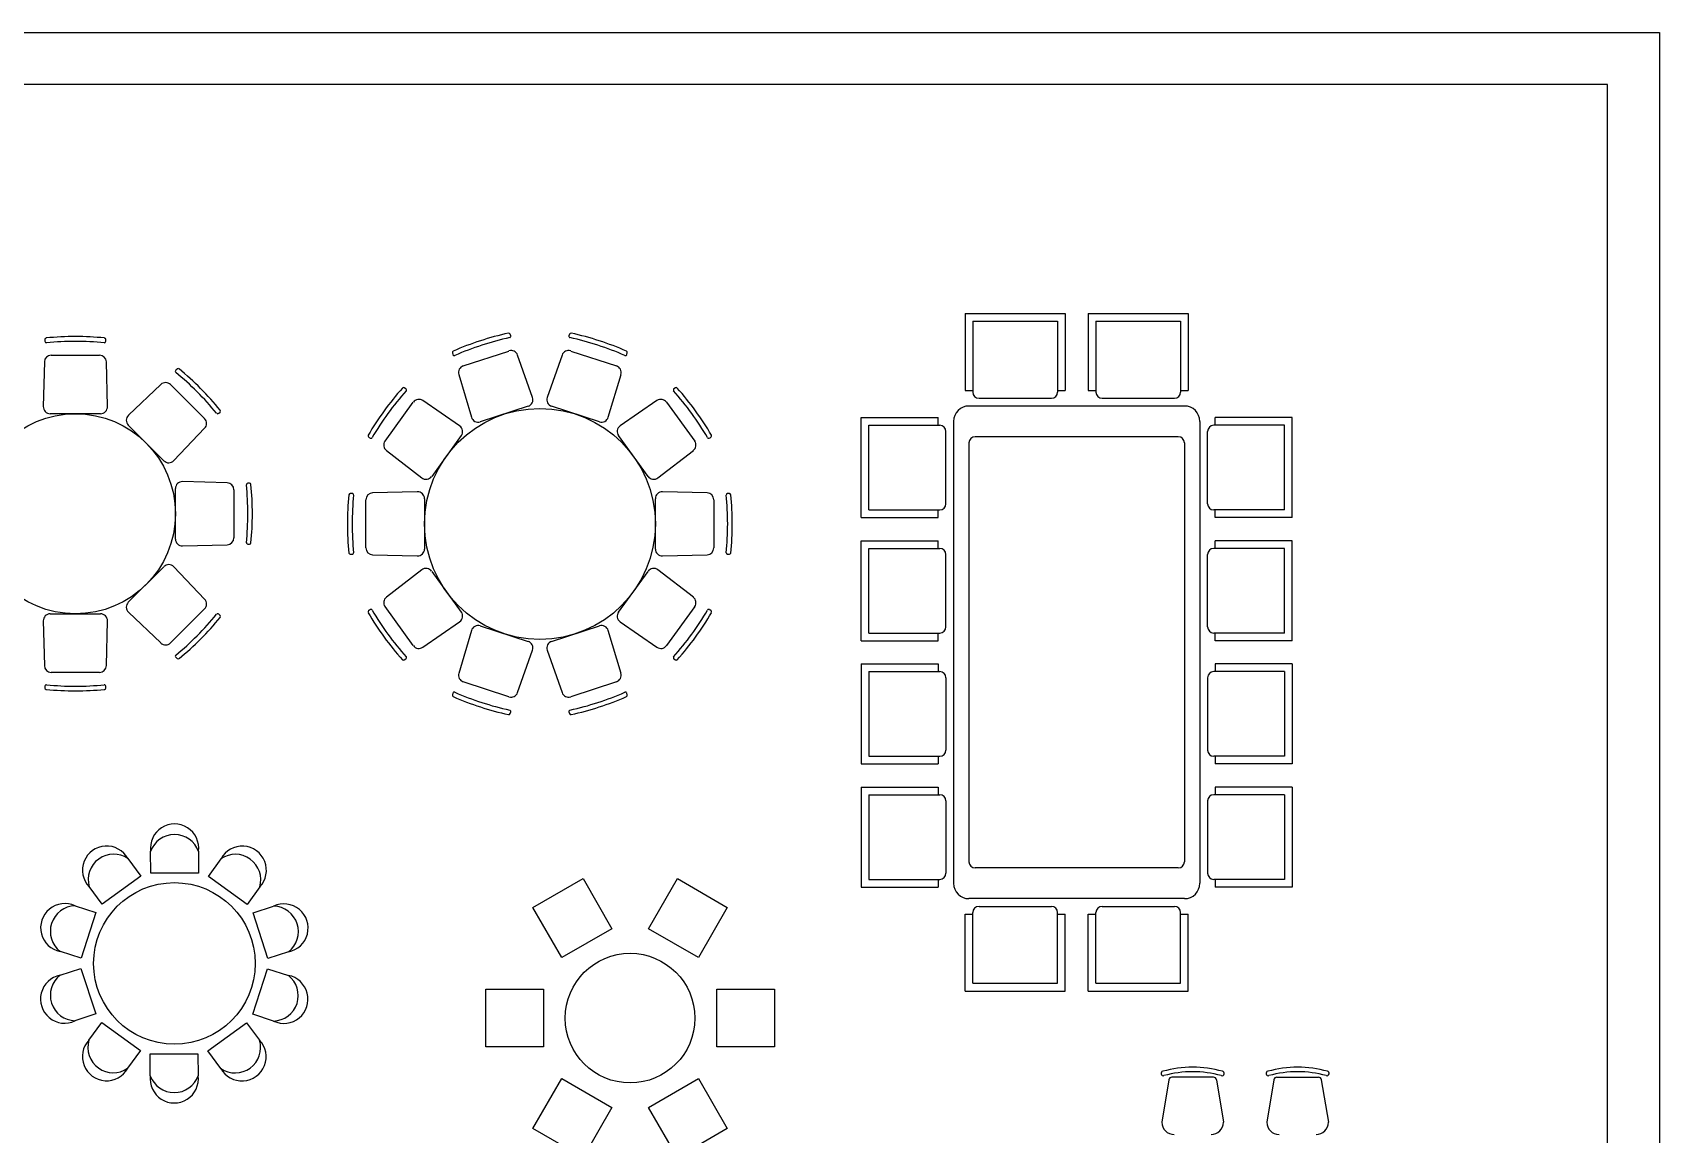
# Model space of a CAD drawing. Header units: inches. Extents: x 10.6 to 53.1, y 11.1 to 35.9.
# Drawn here: x 42.51 to 53.09, y 28.73 to 35.88 of the extents above; entities that cross this region are included whole.
import ezdxf

# ---------------------------------------------------------------- set-up
doc = ezdxf.new("R2010")
doc.units = ezdxf.units.IN
doc.header["$MEASUREMENT"] = 0
for name, color, linetype in [('02', 2, 'Continuous'), ('1', 1, 'Continuous'), ('kadrbm', 4, 'Continuous')]:
    doc.layers.add(name, color=color, linetype=linetype)

# ---------------------------------------------------------------- blocks, each defined once
blk = doc.blocks.new('kadrbm')
at = {"layer": 'kadrbm', "color": 4}
blk.add_lwpolyline([(0, 0), (0, 24.797), (21, 24.797), (21, 0), (0, 0)], close=True, dxfattribs=at)
blk.add_lwpolyline([(20.663, 0.326), (20.663, 24.46), (0.337, 24.46), (0.337, 0.326), (20.663, 0.326)], dxfattribs=at)

msp = doc.modelspace()

# ---------------------------------------------------------------- linework, layer by layer
at = {"layer": '02'}
for p, q in [((43.282, 30.425), (43.281, 30.567)), ((43.592, 30.567), (43.592, 30.425)), ((43.134, 30.519), (43.217, 30.405)), ((43.657, 30.403), (43.739, 30.518)), ((43.217, 30.405), (42.966, 30.223)), ((43.592, 30.425), (43.282, 30.425)), ((43.908, 30.221), (43.657, 30.403)), ((42.966, 30.223), (42.882, 30.337)), ((43.991, 30.336), (43.908, 30.221)), ((42.791, 30.212), (42.925, 30.168)), ((42.925, 30.168), (42.83, 29.873)), ((43.947, 30.166), (44.081, 30.21)), ((44.043, 29.871), (43.947, 30.166)), ((42.83, 29.873), (42.695, 29.916)), ((44.177, 29.914), (44.043, 29.871)), ((42.694, 29.761), (42.829, 29.805)), ((42.829, 29.805), (42.925, 29.51)), ((43.946, 29.508), (44.042, 29.803)), ((44.042, 29.803), (44.177, 29.76)), ((42.925, 29.51), (42.79, 29.466)), ((44.081, 29.464), (43.946, 29.508)), ((42.881, 29.34), (42.964, 29.455)), ((42.964, 29.455), (43.215, 29.272)), ((43.654, 29.271), (43.905, 29.453)), ((43.905, 29.453), (43.989, 29.339)), ((43.215, 29.272), (43.132, 29.157)), ((43.279, 29.25), (43.589, 29.25)), ((43.279, 29.109), (43.279, 29.25)), ((43.589, 29.25), (43.59, 29.109)), ((43.738, 29.156), (43.654, 29.271)), ((49.897, 29.082), (49.852, 28.807)), ((50.187, 29.099), (49.917, 29.099)), ((50.207, 29.082), (50.252, 28.807)), ((50.579, 29.082), (50.534, 28.807)), ((50.599, 29.099), (50.869, 29.099)), ((50.888, 29.082), (50.934, 28.807))]:
    msp.add_line(p, q, dxfattribs=at)
for points in [[(46.278, 30.064), (45.954, 29.876), (45.766, 30.201), (46.091, 30.389)], [(46.841, 29.876), (46.516, 30.064), (46.704, 30.389), (47.028, 30.201)], [(45.835, 29.671), (45.835, 29.296), (45.46, 29.296), (45.46, 29.671)], [(46.96, 29.296), (46.96, 29.671), (47.335, 29.671), (47.335, 29.296)], [(45.954, 29.09), (46.278, 28.902), (46.091, 28.577), (45.766, 28.765)], [(46.516, 28.902), (46.841, 29.09), (47.028, 28.765), (46.704, 28.577)]]:
    msp.add_lwpolyline(points, close=True, dxfattribs=at)
for centre, radius in [((43.436, 29.838), 0.525), ((46.397, 29.483), 0.421)]:
    msp.add_circle(centre, radius, dxfattribs=at)
for centre, radius, start, end in [((43.437, 30.587), 0.157, 352.7215, 187.2785), ((43.437, 30.511), 0.165, 19.5508, 160.4492), ((42.996, 30.444), 0.157, 28.7215, 223.2785), ((43.877, 30.443), 0.157, 316.7215, 151.2785), ((43.041, 30.383), 0.165, 55.5508, 196.4492), ((43.832, 30.382), 0.165, 343.5508, 124.4492), ((42.724, 30.07), 0.157, 64.7215, 259.2785), ((42.795, 30.047), 0.165, 91.5508, 232.4492), ((44.148, 30.068), 0.157, 280.7215, 115.2785), ((44.077, 30.045), 0.165, 307.5508, 88.4492), ((42.723, 29.607), 0.157, 100.7215, 295.2785), ((42.795, 29.631), 0.165, 127.5508, 268.4492), ((44.076, 29.629), 0.165, 271.5508, 52.4492), ((44.147, 29.606), 0.157, 244.7215, 79.2785), ((42.995, 29.233), 0.157, 136.7215, 331.2785), ((43.039, 29.293), 0.165, 163.5508, 304.4492), ((43.831, 29.292), 0.165, 235.5508, 16.4492), ((43.875, 29.232), 0.157, 208.7215, 43.2785), ((43.435, 29.089), 0.157, 172.7215, 7.2785), ((43.435, 29.164), 0.165, 199.5508, 340.4492), ((49.862, 29.124), 0.015, 105.4901, 284.2842), ((50.052, 28.44), 0.724, 74.4701, 105.577), ((50.052, 28.441), 0.694, 74.4325, 105.5675), ((49.917, 29.079), 0.02, 90, 170.6717), ((50.187, 29.079), 0.02, 9.3283, 90), ((50.242, 29.124), 0.015, 255.7158, 74.5099), ((50.544, 29.124), 0.015, 105.4901, 284.2842), ((50.734, 28.44), 0.724, 74.423, 105.5299), ((50.734, 28.441), 0.694, 74.4325, 105.5675), ((50.599, 29.079), 0.02, 90, 170.6717), ((50.869, 29.079), 0.02, 9.3283, 90), ((50.924, 29.124), 0.015, 255.7158, 74.5099), ((49.932, 28.807), 0.08, 180, 270), ((50.172, 28.807), 0.08, 270, 0), ((50.614, 28.807), 0.08, 180, 270), ((50.854, 28.807), 0.08, 270, 0)]:
    msp.add_arc(centre, radius, start, end, dxfattribs=at)
at = {"layer": '1'}
for p, q in [((48.574, 34.059), (49.224, 34.059)), ((48.574, 34.059), (48.574, 33.559)), ((49.224, 34.059), (49.224, 33.559)), ((49.374, 34.059), (49.374, 33.559)), ((49.374, 34.059), (50.024, 34.059)), ((50.024, 34.059), (50.024, 33.559)), ((48.624, 34.009), (49.174, 34.009)), ((48.624, 34.009), (48.624, 33.549)), ((49.174, 34.009), (49.174, 33.549)), ((49.424, 34.009), (49.424, 33.549)), ((49.424, 34.009), (49.974, 34.009)), ((49.974, 34.009), (49.974, 33.549)), ((42.595, 33.891), (42.595, 33.879)), ((42.99, 33.879), (42.99, 33.891)), ((45.622, 33.915), (45.618, 33.926)), ((46.004, 33.926), (46, 33.915)), ((42.592, 33.745), (42.584, 33.455)), ((42.636, 33.789), (42.949, 33.789)), ((43.001, 33.455), (42.994, 33.745)), ((45.242, 33.804), (45.246, 33.793)), ((45.313, 33.72), (45.61, 33.816)), ((45.763, 33.515), (45.666, 33.789)), ((45.955, 33.789), (45.858, 33.515)), ((46.011, 33.816), (46.308, 33.72)), ((46.376, 33.793), (46.379, 33.804)), ((43.454, 33.699), (43.445, 33.691)), ((45.284, 33.664), (45.366, 33.386)), ((46.255, 33.386), (46.338, 33.664)), ((43.348, 33.599), (43.137, 33.399)), ((43.411, 33.598), (43.631, 33.377)), ((44.94, 33.57), (44.93, 33.577)), ((46.691, 33.577), (46.682, 33.57)), ((48.574, 33.559), (48.624, 33.559)), ((49.174, 33.559), (49.224, 33.559)), ((49.374, 33.559), (49.424, 33.559)), ((49.974, 33.559), (50.024, 33.559)), ((42.956, 33.409), (42.629, 33.409)), ((43.724, 33.412), (43.733, 33.42)), ((44.805, 33.231), (44.988, 33.484)), ((45.289, 33.33), (45.05, 33.495)), ((45.735, 33.457), (45.423, 33.356)), ((46.198, 33.356), (45.887, 33.457)), ((46.571, 33.495), (46.332, 33.33)), ((46.633, 33.484), (46.817, 33.231)), ((49.999, 33.459), (48.599, 33.459)), ((48.664, 33.509), (49.134, 33.509)), ((49.464, 33.509), (49.934, 33.509)), ((43.368, 33.103), (43.136, 33.335)), ((43.433, 33.104), (43.632, 33.314)), ((47.899, 32.734), (47.899, 33.384)), ((47.899, 33.384), (48.399, 33.384)), ((47.949, 33.334), (48.409, 33.334)), ((47.949, 32.784), (47.949, 33.334)), ((48.399, 33.334), (48.399, 33.384)), ((48.499, 33.359), (48.499, 30.359)), ((50.099, 33.359), (50.099, 30.359)), ((50.649, 33.334), (50.189, 33.334)), ((50.699, 33.384), (50.199, 33.384)), ((50.199, 33.334), (50.199, 33.384)), ((50.649, 32.784), (50.649, 33.334)), ((50.699, 32.734), (50.699, 33.384)), ((44.698, 33.258), (44.707, 33.251)), ((45.3, 33.267), (45.108, 33.002)), ((46.514, 33.002), (46.321, 33.267)), ((46.914, 33.251), (46.923, 33.258)), ((48.449, 32.824), (48.449, 33.294)), ((48.599, 33.219), (48.599, 30.499)), ((49.959, 33.259), (48.639, 33.259)), ((49.999, 33.219), (49.999, 30.499)), ((50.149, 32.824), (50.149, 33.294)), ((44.814, 33.169), (45.044, 32.992)), ((46.577, 32.992), (46.808, 33.169)), ((43.443, 32.595), (43.443, 32.923)), ((43.779, 32.96), (43.489, 32.968)), ((43.823, 32.915), (43.823, 32.603)), ((43.925, 32.957), (43.913, 32.957)), ((44.59, 32.891), (44.579, 32.891)), ((45.014, 32.902), (44.724, 32.895)), ((46.897, 32.895), (46.607, 32.902)), ((47.043, 32.891), (47.031, 32.891)), ((44.681, 32.537), (44.681, 32.85)), ((45.061, 32.857), (45.061, 32.53)), ((46.561, 32.53), (46.561, 32.857)), ((46.941, 32.85), (46.941, 32.537)), ((47.949, 32.784), (48.409, 32.784)), ((48.399, 32.734), (48.399, 32.784)), ((50.649, 32.784), (50.189, 32.784)), ((50.199, 32.734), (50.199, 32.784)), ((47.899, 32.734), (48.399, 32.734)), ((50.699, 32.734), (50.199, 32.734)), ((43.913, 32.562), (43.925, 32.562)), ((47.899, 32.584), (48.399, 32.584)), ((47.899, 31.934), (47.899, 32.584)), ((48.399, 32.534), (48.399, 32.584)), ((50.699, 32.584), (50.199, 32.584)), ((50.199, 32.534), (50.199, 32.584)), ((50.699, 31.934), (50.699, 32.584)), ((43.489, 32.55), (43.779, 32.558)), ((44.579, 32.496), (44.59, 32.496)), ((44.724, 32.492), (45.014, 32.485)), ((46.607, 32.485), (46.897, 32.492)), ((47.031, 32.496), (47.043, 32.496)), ((47.949, 32.534), (48.409, 32.534)), ((47.949, 31.984), (47.949, 32.534)), ((48.449, 32.024), (48.449, 32.494)), ((50.149, 32.024), (50.149, 32.494)), ((50.649, 32.534), (50.189, 32.534)), ((50.649, 31.984), (50.649, 32.534)), ((43.136, 32.184), (43.368, 32.415)), ((43.632, 32.204), (43.433, 32.415)), ((45.044, 32.394), (44.814, 32.218)), ((45.108, 32.385), (45.3, 32.12)), ((46.321, 32.12), (46.514, 32.385)), ((46.808, 32.218), (46.577, 32.394)), ((43.631, 32.141), (43.411, 31.92)), ((44.707, 32.136), (44.698, 32.129)), ((44.988, 31.903), (44.805, 32.156)), ((46.817, 32.156), (46.633, 31.903)), ((46.923, 32.129), (46.914, 32.136)), ((42.584, 32.063), (42.592, 31.773)), ((42.629, 32.109), (42.956, 32.109)), ((42.994, 31.773), (43.001, 32.063)), ((43.137, 32.119), (43.348, 31.92)), ((43.733, 32.098), (43.724, 32.107)), ((45.05, 31.892), (45.289, 32.056)), ((45.423, 32.031), (45.735, 31.929)), ((45.887, 31.929), (46.198, 32.031)), ((46.332, 32.056), (46.571, 31.892)), ((45.366, 32.001), (45.284, 31.722)), ((46.338, 31.722), (46.255, 32.001)), ((47.899, 31.934), (48.399, 31.934)), ((47.949, 31.984), (48.409, 31.984)), ((48.399, 31.934), (48.399, 31.984)), ((50.649, 31.984), (50.189, 31.984)), ((50.199, 31.934), (50.199, 31.984)), ((50.699, 31.934), (50.199, 31.934)), ((43.445, 31.827), (43.454, 31.819)), ((45.666, 31.598), (45.763, 31.872)), ((45.858, 31.872), (45.955, 31.598)), ((42.949, 31.729), (42.636, 31.729)), ((44.93, 31.81), (44.94, 31.816)), ((46.682, 31.816), (46.691, 31.81)), ((47.899, 31.784), (48.399, 31.784)), ((47.899, 31.784), (47.899, 31.134)), ((47.949, 31.734), (48.409, 31.734)), ((47.949, 31.734), (47.949, 31.184)), ((48.399, 31.784), (48.399, 31.734)), ((50.649, 31.734), (50.189, 31.734)), ((50.699, 31.784), (50.199, 31.784)), ((50.199, 31.784), (50.199, 31.734)), ((50.649, 31.734), (50.649, 31.184)), ((50.699, 31.784), (50.699, 31.134)), ((42.595, 31.639), (42.595, 31.627)), ((42.99, 31.627), (42.99, 31.639)), ((45.61, 31.57), (45.313, 31.667)), ((46.308, 31.667), (46.011, 31.57)), ((48.449, 31.694), (48.449, 31.224)), ((50.149, 31.694), (50.149, 31.224)), ((45.246, 31.594), (45.242, 31.583)), ((46.379, 31.583), (46.376, 31.594)), ((45.618, 31.461), (45.622, 31.472)), ((46, 31.472), (46.004, 31.461)), ((47.899, 31.134), (48.399, 31.134)), ((47.949, 31.184), (48.409, 31.184)), ((48.399, 31.184), (48.399, 31.134)), ((50.649, 31.184), (50.189, 31.184)), ((50.199, 31.184), (50.199, 31.134)), ((50.699, 31.134), (50.199, 31.134)), ((47.899, 30.984), (47.899, 30.334)), ((47.899, 30.984), (48.399, 30.984)), ((48.399, 30.984), (48.399, 30.934)), ((50.699, 30.984), (50.199, 30.984)), ((50.199, 30.984), (50.199, 30.934)), ((50.699, 30.984), (50.699, 30.334)), ((47.949, 30.934), (47.949, 30.384)), ((47.949, 30.934), (48.409, 30.934)), ((48.449, 30.894), (48.449, 30.424)), ((50.149, 30.894), (50.149, 30.424)), ((50.649, 30.934), (50.189, 30.934)), ((50.649, 30.934), (50.649, 30.384)), ((49.959, 30.459), (48.639, 30.459)), ((47.949, 30.384), (48.409, 30.384)), ((48.399, 30.384), (48.399, 30.334)), ((50.649, 30.384), (50.189, 30.384)), ((50.199, 30.384), (50.199, 30.334)), ((47.899, 30.334), (48.399, 30.334)), ((49.999, 30.259), (48.599, 30.259)), ((50.699, 30.334), (50.199, 30.334)), ((48.574, 30.159), (48.624, 30.159)), ((48.574, 29.659), (48.574, 30.159)), ((48.624, 29.709), (48.624, 30.169)), ((48.664, 30.209), (49.134, 30.209)), ((49.174, 29.709), (49.174, 30.169)), ((49.174, 30.159), (49.224, 30.159)), ((49.224, 29.659), (49.224, 30.159)), ((49.374, 30.159), (49.424, 30.159)), ((49.374, 29.659), (49.374, 30.159)), ((49.424, 29.709), (49.424, 30.169)), ((49.464, 30.209), (49.934, 30.209)), ((49.974, 29.709), (49.974, 30.169)), ((49.974, 30.159), (50.024, 30.159)), ((50.024, 29.659), (50.024, 30.159)), ((48.624, 29.709), (49.174, 29.709)), ((49.424, 29.709), (49.974, 29.709)), ((48.574, 29.659), (49.224, 29.659)), ((49.374, 29.659), (50.024, 29.659))]:
    msp.add_line(p, q, dxfattribs=at)
for centre, radius in [((42.793, 32.759), 0.65), ((45.811, 32.693), 0.75)]:
    msp.add_circle(centre, radius, dxfattribs=at)
for centre, radius, start, end in [((42.604, 33.891), 0.009, 95.5748, 178.4926), ((42.604, 33.879), 0.009, 178.4926, 275.4886), ((42.793, 31.962), 1.948, 84.4252, 95.5748), ((42.793, 31.916), 1.963, 84.5114, 95.4886), ((42.981, 33.879), 0.009, 264.5114, 1.5074), ((42.981, 33.891), 0.009, 1.5074, 84.4252), ((46.026, 32.03), 1.948, 102.4252, 113.5748), ((46.04, 31.987), 1.963, 102.5114, 113.4886), ((45.609, 33.923), 0.009, 19.5074, 102.4252), ((45.613, 33.912), 0.009, 282.5114, 19.5074), ((46.008, 33.912), 0.009, 160.4926, 257.4886), ((46.012, 33.923), 0.009, 77.5748, 160.4926), ((45.581, 31.987), 1.963, 66.5114, 77.4886), ((45.595, 32.03), 1.948, 66.4252, 77.5748), ((42.636, 33.744), 0.045, 90, 178.4926), ((42.949, 33.744), 0.045, 1.5074, 90), ((45.251, 33.807), 0.009, 113.5748, 196.4926), ((45.254, 33.795), 0.009, 196.4926, 293.4886), ((45.624, 33.774), 0.045, 19.5074, 108), ((45.997, 33.774), 0.045, 72, 160.4926), ((46.367, 33.795), 0.009, 246.5114, 343.5074), ((46.37, 33.807), 0.009, 343.5074, 66.4252), ((43.451, 33.684), 0.009, 133.4926, 230.4886), ((42.196, 32.163), 1.963, 39.5114, 50.4886), ((43.46, 33.693), 0.009, 50.5748, 133.4926), ((42.229, 32.195), 1.948, 39.4252, 50.5748), ((45.327, 33.677), 0.045, 108, 196.4926), ((46.294, 33.677), 0.045, 343.5074, 72), ((43.379, 33.566), 0.045, 45, 133.4926), ((46.375, 32.283), 1.948, 138.4252, 149.5748), ((46.412, 32.257), 1.963, 138.5114, 149.4886), ((44.925, 33.57), 0.009, 55.5074, 138.4252), ((44.935, 33.563), 0.009, 318.5114, 55.5074), ((45.721, 33.5), 0.045, 288, 19.5074), ((45.901, 33.5), 0.045, 160.4926, 252), ((46.687, 33.563), 0.009, 124.4926, 221.4886), ((45.209, 32.257), 1.963, 30.5114, 41.4886), ((46.697, 33.57), 0.009, 41.5748, 124.4926), ((45.246, 32.283), 1.948, 30.4252, 41.5748), ((48.664, 33.549), 0.04, 180, 270), ((49.134, 33.549), 0.04, 270, 0), ((49.464, 33.549), 0.04, 180, 270), ((49.934, 33.549), 0.04, 270, 0), ((42.629, 33.454), 0.045, 178.4926, 270), ((42.956, 33.454), 0.045, 270, 1.5074), ((43.718, 33.418), 0.009, 219.5114, 316.5074), ((43.726, 33.426), 0.009, 316.5074, 39.4252), ((45.025, 33.457), 0.045, 55.5074, 144), ((46.597, 33.457), 0.045, 36, 124.4926), ((48.599, 33.359), 0.1, 90, 180), ((49.999, 33.359), 0.1, 0, 90), ((43.168, 33.366), 0.045, 133.4926, 225), ((43.6, 33.345), 0.045, 316.5074, 45), ((45.264, 33.293), 0.045, 324, 55.5074), ((45.409, 33.399), 0.045, 196.4926, 288), ((46.212, 33.399), 0.045, 252, 343.5074), ((46.358, 33.293), 0.045, 124.4926, 216), ((48.409, 33.294), 0.04, 0, 90), ((50.189, 33.294), 0.04, 90, 180), ((44.703, 33.265), 0.009, 149.5748, 232.4926), ((44.713, 33.258), 0.009, 232.4926, 329.4886), ((44.841, 33.205), 0.045, 144, 232.4926), ((46.78, 33.205), 0.045, 307.5074, 36), ((46.908, 33.258), 0.009, 210.5114, 307.5074), ((46.918, 33.265), 0.009, 307.5074, 30.4252), ((48.639, 33.219), 0.04, 90, 180), ((49.959, 33.219), 0.04, 0, 90), ((43.4, 33.135), 0.045, 225, 316.5074), ((45.071, 33.028), 0.045, 232.4926, 324), ((46.55, 33.028), 0.045, 216, 307.5074), ((43.488, 32.923), 0.045, 88.4926, 180), ((43.778, 32.915), 0.045, 0, 88.4926), ((43.913, 32.948), 0.009, 88.4926, 185.4886), ((41.95, 32.759), 1.963, 354.5114, 5.4886), ((43.924, 32.948), 0.009, 5.5748, 88.4926), ((41.995, 32.759), 1.948, 354.4252, 5.5748), ((46.508, 32.693), 1.948, 174.4252, 185.5748), ((44.579, 32.882), 0.009, 91.5074, 174.4252), ((44.591, 32.882), 0.009, 354.5114, 91.5074), ((46.554, 32.693), 1.963, 174.5114, 185.4886), ((44.726, 32.85), 0.045, 91.5074, 180), ((45.016, 32.857), 0.045, 0, 91.5074), ((46.606, 32.857), 0.045, 88.4926, 180), ((46.896, 32.85), 0.045, 0, 88.4926), ((47.031, 32.882), 0.009, 88.4926, 185.4886), ((45.068, 32.693), 1.963, 354.5114, 5.4886), ((47.042, 32.882), 0.009, 5.5748, 88.4926), ((45.113, 32.693), 1.948, 354.4252, 5.5748), ((48.409, 32.824), 0.04, 270, 0), ((50.189, 32.824), 0.04, 180, 270), ((43.488, 32.595), 0.045, 180, 271.5074), ((43.778, 32.603), 0.045, 271.5074, 0), ((43.913, 32.571), 0.009, 174.5114, 271.5074), ((43.924, 32.571), 0.009, 271.5074, 354.4252), ((44.579, 32.505), 0.009, 185.5748, 268.4926), ((44.591, 32.505), 0.009, 268.4926, 5.4886), ((44.726, 32.537), 0.045, 180, 268.4926), ((45.016, 32.53), 0.045, 268.4926, 0), ((46.606, 32.53), 0.045, 180, 271.5074), ((46.896, 32.537), 0.045, 271.5074, 0), ((47.031, 32.505), 0.009, 174.5114, 271.5074), ((47.042, 32.505), 0.009, 271.5074, 354.4252), ((48.409, 32.494), 0.04, 0, 90), ((50.189, 32.494), 0.04, 90, 180), ((43.4, 32.384), 0.045, 43.4926, 135), ((45.071, 32.359), 0.045, 36, 127.5074), ((46.55, 32.359), 0.045, 52.4926, 144), ((43.168, 32.152), 0.045, 135, 226.5074), ((43.6, 32.173), 0.045, 315, 43.4926), ((44.713, 32.129), 0.009, 30.5114, 127.5074), ((44.841, 32.182), 0.045, 127.5074, 216), ((46.78, 32.182), 0.045, 324, 52.4926), ((46.908, 32.129), 0.009, 52.4926, 149.4886), ((42.629, 32.064), 0.045, 90, 181.5074), ((42.956, 32.064), 0.045, 358.4926, 90), ((42.196, 33.355), 1.963, 309.5114, 320.4886), ((42.229, 33.323), 1.948, 309.4252, 320.5748), ((43.718, 32.101), 0.009, 43.4926, 140.4886), ((43.726, 32.092), 0.009, 320.5748, 43.4926), ((44.703, 32.122), 0.009, 127.5074, 210.4252), ((46.375, 33.103), 1.948, 210.4252, 221.5748), ((46.412, 33.13), 1.963, 210.5114, 221.4886), ((45.264, 32.094), 0.045, 304.4926, 36), ((45.409, 31.988), 0.045, 72, 163.5074), ((46.212, 31.988), 0.045, 16.4926, 108), ((46.358, 32.094), 0.045, 144, 235.5074), ((45.209, 33.13), 1.963, 318.5114, 329.4886), ((45.246, 33.103), 1.948, 318.4252, 329.5748), ((46.918, 32.122), 0.009, 329.5748, 52.4926), ((45.721, 31.887), 0.045, 340.4926, 72), ((45.901, 31.887), 0.045, 108, 199.5074), ((48.409, 32.024), 0.04, 270, 0), ((50.189, 32.024), 0.04, 180, 270), ((43.379, 31.952), 0.045, 226.5074, 315), ((43.451, 31.834), 0.009, 129.5114, 226.5074), ((43.46, 31.826), 0.009, 226.5074, 309.4252), ((44.935, 31.824), 0.009, 304.4926, 41.4886), ((45.025, 31.929), 0.045, 216, 304.4926), ((46.597, 31.929), 0.045, 235.5074, 324), ((46.687, 31.824), 0.009, 138.5114, 235.5074), ((42.636, 31.774), 0.045, 181.5074, 270), ((42.949, 31.774), 0.045, 270, 358.4926), ((44.925, 31.817), 0.009, 221.5748, 304.4926), ((45.327, 31.71), 0.045, 163.5074, 252), ((46.294, 31.71), 0.045, 288, 16.4926), ((46.697, 31.817), 0.009, 235.5074, 318.4252), ((48.409, 31.694), 0.04, 0, 90), ((50.189, 31.694), 0.04, 90, 180), ((42.604, 31.639), 0.009, 84.5114, 181.5074), ((42.604, 31.627), 0.009, 181.5074, 264.4252), ((42.793, 33.557), 1.948, 264.4252, 275.5748), ((42.793, 33.602), 1.963, 264.5114, 275.4886), ((42.981, 31.639), 0.009, 358.4926, 95.4886), ((42.981, 31.627), 0.009, 275.5748, 358.4926), ((45.251, 31.58), 0.009, 163.5074, 246.4252), ((45.254, 31.591), 0.009, 66.5114, 163.5074), ((46.026, 33.357), 1.948, 246.4252, 257.5748), ((46.04, 33.4), 1.963, 246.5114, 257.4886), ((45.624, 31.613), 0.045, 252, 340.4926), ((45.997, 31.613), 0.045, 199.5074, 288), ((45.581, 33.4), 1.963, 282.5114, 293.4886), ((45.595, 33.357), 1.948, 282.4252, 293.5748), ((46.367, 31.591), 0.009, 16.4926, 113.4886), ((46.37, 31.58), 0.009, 293.5748, 16.4926), ((45.609, 31.464), 0.009, 257.5748, 340.4926), ((45.613, 31.475), 0.009, 340.4926, 77.4886), ((46.008, 31.475), 0.009, 102.5114, 199.5074), ((46.012, 31.464), 0.009, 199.5074, 282.4252), ((48.409, 31.224), 0.04, 270, 0), ((50.189, 31.224), 0.04, 180, 270), ((48.409, 30.894), 0.04, 0, 90), ((50.189, 30.894), 0.04, 90, 180), ((48.639, 30.499), 0.04, 180, 270), ((49.959, 30.499), 0.04, 270, 0), ((48.409, 30.424), 0.04, 270, 0), ((48.599, 30.359), 0.1, 180, 270), ((49.999, 30.359), 0.1, 270, 0), ((50.189, 30.424), 0.04, 180, 270), ((48.664, 30.169), 0.04, 90, 180), ((49.134, 30.169), 0.04, 0, 90), ((49.464, 30.169), 0.04, 90, 180), ((49.934, 30.169), 0.04, 0, 90)]:
    msp.add_arc(centre, radius, start, end, dxfattribs=at)

# ---------------------------------------------------------------- block references
at = {"layer": 'kadrbm'}
msp.add_blockref('kadrbm', (32.085, 11.088), dxfattribs=at)

doc.saveas('drawing.dxf')
